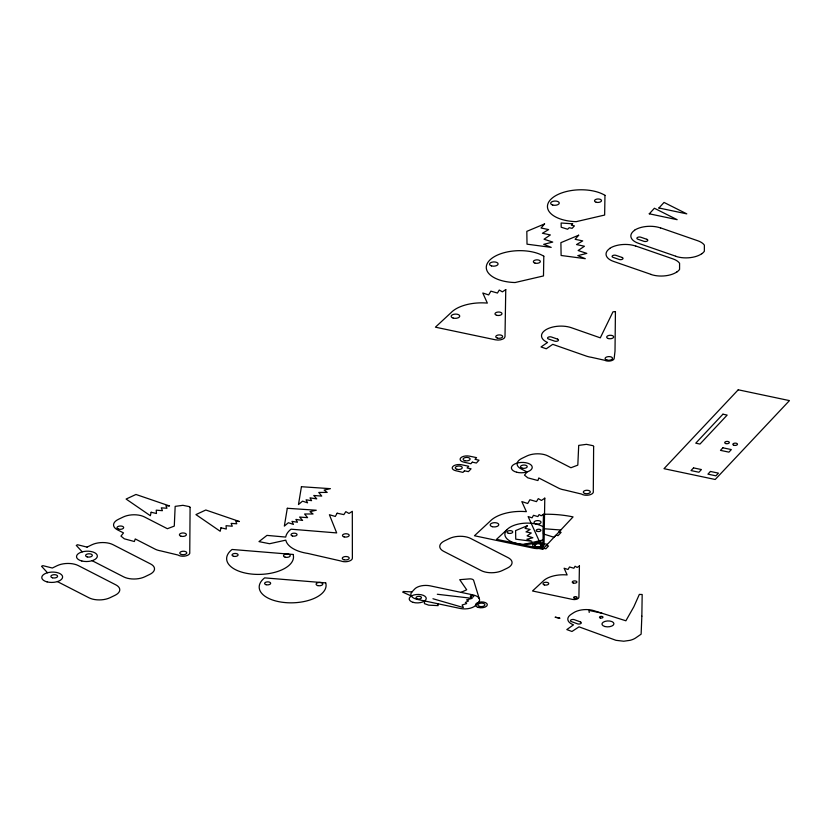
<?xml version="1.0" encoding="UTF-8"?>
<svg xmlns="http://www.w3.org/2000/svg" width="831" height="831" viewBox="0 0 831 831"><rect width="100%" height="100%" fill="white"/><g stroke="black" fill="none" stroke-linecap="round" stroke-linejoin="round"><path stroke-width="1.25" d="M424.475 600.917L424.444 603.638L428.713 605.155L438.145 605.622L437.719 603.711M535.683 547.712L542.695 549.343L573.068 516.903A70.282 34.819 -1.9 0 0 543.432 514.264L542.923 545.635A4.435 2.202 -1.9 0 1 536.546 547.754L516.809 543.505M649.323 213.816L654.392 208.249L677.151 219.685L649.208 213.785M658.962 207.989L664.031 202.432L686.79 213.868L658.838 207.968M411.355 596.014L402.703 592.15L403.326 591.485L411.968 591.921L414.742 588.961A11.582 5.744 -1.9 0 1 430.178 585.855L472.964 594.892A11.582 5.744 -1.9 0 1 479.248 598.58M475.675 605.363L478.448 602.413A11.582 5.744 -1.9 0 0 479.549 599.535L473.639 580.402A3.843 1.901 -1.9 0 0 469.411 578.895L459.72 579.685L466.7 589.802L461.008 592.368M506.962 529.659L496.533 539.34L517.09 543.557M543.432 514.264L541.199 515.791L539.101 514.576L537.886 516.581L533.502 515.313L532.037 517.838L528.111 516.55L542.872 549.114M87.047 547.12L91.909 544.772A14.927 7.396 -1.9 0 1 112.995 544.669L150.567 563.948A14.927 7.396 -1.9 0 1 149.705 574.429L144.791 576.797A14.927 7.396 -1.9 0 1 123.705 576.891L92.148 560.696M82.227 551.857L76.275 545.385L77.584 544.752L87.068 547.12M47.492 572.756L41.55 566.275L42.859 565.651L52.343 568.02L57.183 565.672A14.927 7.396 -1.9 0 1 78.27 565.568L115.831 584.847A14.927 7.396 -1.9 0 1 114.969 595.328L110.066 597.697A14.927 7.396 -1.9 0 1 88.979 597.79L57.422 581.596M524.07 544.357L543.017 539.963A21.429 10.616 -1.9 0 1 511.636 541.854A21.429 10.616 -1.9 0 1 511.886 526.241A21.429 10.616 -1.9 0 1 543.225 526.812M437.303 594.258L472.143 598.351L466.586 599.92L468.559 600.927L465.36 602.475L466.669 603.566L462.129 604.978L463.376 607.544L432.951 598.746M540.233 542.861L547.359 544.367M546.31 545.489L548.574 545.967L545.915 548.803L543.651 548.325M601.873 613.164L589.023 610.442L589.2 612.468M660.645 227.902L698.071 240.865A19.061 9.442 -1.9 0 1 704.376 245.145L704.356 251.242A18.5 9.162 -1.9 0 1 701.738 253.777M675.811 256.239L638.385 243.275A18.853 9.338 -1.9 0 1 634.604 230.291M635.86 246.059L673.287 259.012A19.061 9.442 -1.9 0 1 679.581 263.292L679.571 269.389A18.5 9.162 -1.9 0 1 676.943 271.934M651.026 274.386L613.6 261.433A18.853 9.338 -1.9 0 1 609.819 248.438M411.968 591.921A11.582 5.744 -1.9 0 0 417.442 599.431L460.239 608.469A11.582 5.744 -1.9 0 0 475.55 605.498M676.901 271.914A18.334 9.079 -1.9 0 1 650.943 274.448M609.694 248.396A18.552 9.193 -1.9 0 1 635.777 246.111M701.686 253.767A18.334 9.079 -1.9 0 1 675.728 256.291M634.479 230.239A18.552 9.193 -1.9 0 1 660.562 227.964M641.844 616.187L641.127 634.167L635.528 638.042A15.062 7.469 -1.9 0 1 630.043 640.327L623.738 641.22L616 640.327L579.03 626.854L571.967 631.477L566.804 629.586L573.515 624.839A15.062 7.469 -1.9 0 1 571.032 614.41L573.629 612.717A15.062 7.469 -1.9 0 1 594.778 610.951L625.888 620.788L633.835 606.786L639.34 594.414L642.176 594.497L641.844 616.187M190.091 507.409L189.759 552.283A6.575 3.262 -1.9 0 1 185.791 555.908A6.575 3.262 -1.9 0 1 177.948 555.015L160.684 550.87A14.927 7.396 -1.9 0 1 155.065 549.114L135.245 538.945L134.373 541.511L124.318 538.82L120.962 536.109L123.507 532.92L117.493 529.835A14.927 7.396 -1.9 0 1 118.366 519.354L123.268 516.996A14.927 7.396 -1.9 0 1 144.355 516.892L167.384 528.713L174.281 526.106L175.164 506.37L182.913 505.321L189.354 506.63A4.186 2.067 -1.9 0 1 190.091 507.409M593.635 446.444L593.292 491.308A6.575 3.262 -1.9 0 1 589.335 494.944A6.575 3.262 -1.9 0 1 581.482 494.04L564.228 489.895A14.927 7.396 -1.9 0 1 558.598 488.14L538.789 477.97L537.917 480.536L527.862 477.856L524.496 475.135L527.041 471.946L521.037 468.861A14.927 7.396 -1.9 0 1 521.899 458.39L526.812 456.022A14.927 7.396 -1.9 0 1 547.899 455.918L570.918 467.739L577.815 465.131L578.708 445.395L586.457 444.346L592.887 445.655A4.186 2.067 -1.9 0 1 593.635 446.444M615.428 311.615L615.013 351.129L614.192 358.203A5.381 2.67 -1.9 0 1 610.785 360.862A5.381 2.67 -1.9 0 1 604.75 360.28L591.381 357.299A18.614 9.224 -1.9 0 1 586.281 356.073L552.75 344.335L546.279 348.781L541.023 346.963L547.556 342.465A18.614 9.224 -1.9 0 1 545.801 329.803A18.614 9.224 -1.9 0 1 571.333 327.705L600.304 337.843L612.966 311.822L615.428 311.615M505.757 289.572L504.999 336.617A6.658 3.303 -1.9 0 1 495.442 339.806L435.413 327.175L451.056 312.664A32.139 15.924 -1.9 0 1 487.35 303.097L482.78 293L488.67 294.922L490.872 291.151L497.447 293.042L499.265 290.04L502.412 291.868L505.757 289.572M543.806 256.218L543.484 275.934L515.064 282.54A32.139 15.924 -1.9 0 1 490.342 259.563A32.139 15.924 -1.9 0 1 543.806 256.218M544.793 498.153L544.035 545.198A6.658 3.303 -1.9 0 1 534.468 548.387L474.449 535.756L490.082 521.245A32.139 15.924 -1.9 0 1 526.387 511.667L521.816 501.581L527.695 503.503L529.908 499.732L536.483 501.623L538.301 498.621L541.448 500.449L544.793 498.153M579.415 565.921L578.906 597.281A4.435 2.202 -1.9 0 1 572.538 599.411L532.515 590.986L542.944 581.316A21.429 10.616 -1.9 0 1 567.147 574.938L564.093 568.207L568.02 569.484L569.495 566.971L573.878 568.238L575.083 566.233L577.181 567.448L579.415 565.921M604.968 195.337L604.646 215.052L576.226 221.659A32.139 15.924 -1.9 0 1 551.504 198.682A32.139 15.924 -1.9 0 1 604.968 195.337M287.297 508.281L284.347 526.096L288.388 522.709L293.426 524.403L291.951 521.369L297.467 522.232L295.888 519.417L302.598 520.445L299.648 517.048L307.605 517.661L304.603 514.005L313.058 513.984L309.994 511.636L316.289 510.234L287.297 508.281M301.435 486.717L298.485 504.531L302.526 501.145L307.553 502.838L306.078 499.805L311.594 500.667L310.015 497.852L316.725 498.88L313.775 495.484L321.742 496.097L318.74 492.44L327.196 492.419L324.121 490.072L330.426 488.67L301.435 486.717M151.149 512.26L150.359 515.719L126.104 499.057L135.972 494.466L169.534 505.954L165.93 505.767L166.948 508.24L161.307 507.845L162.429 510.681L156.238 510.161L156.457 513.496L151.149 512.26M220.984 527.799L220.194 531.258L195.939 514.597L205.808 510.005L239.37 521.494L235.765 521.307L236.783 523.779L231.143 523.385L232.264 526.22L226.063 525.701L226.292 529.035L220.984 527.799M337.168 513.215L335.288 516.446L329.388 514.711L336.68 532.92L291.037 529.191A33.448 16.568 -1.9 0 0 285.708 537.075L266.959 535.393L258.971 541.615L269.576 543.723L285.802 540.14A33.448 16.568 -1.9 0 0 307.937 553.456L340.99 561.018A6.887 3.417 -1.9 0 0 348.418 561.341A6.887 3.417 -1.9 0 0 352.375 558.079L352.313 511.304L348.999 513.465L345.831 511.647L343.857 514.607L337.168 513.215M544.575 223.923L541.043 227.995L548.605 229.595L542.435 233.262L550.361 234.934L544.035 239.224L552.729 242.081L543.703 244.335L551.202 247.378L527.02 244.179L526.823 231.35L544.575 223.923M578.656 235.225L575.125 239.297L582.697 240.897L576.527 244.563L584.453 246.236L578.127 250.526L586.811 253.382L577.794 255.636L585.294 258.68L561.112 255.481L560.904 242.652L578.656 235.225M527.436 525.659L525.078 528.381L530.126 529.44L526.013 531.882L531.3 533.003L527.083 535.86L532.868 537.761L526.854 539.267L531.861 541.303L515.739 539.163L515.604 530.614L527.436 525.659M572.642 223.809L571.396 225.222L574.418 225.897L572.123 228.338L569.193 227.725L567.615 229.252L561.195 227.227L561.133 222.999L572.642 223.809M560.665 530.001L558.993 531.882L561.112 532.38L558.068 535.631L556.064 535.216L553.965 537.252L543.432 533.959L543.381 528.693L560.665 530.001M472.34 462.171L470.845 463.76L463.833 462.14A6.544 3.241 -1.9 0 1 460.738 457.891A6.544 3.241 -1.9 0 1 469.463 456.136L476.589 457.642L475 459.335L479.02 460.187L476.371 463.023L472.34 462.171M464.456 470.793L462.96 472.392L455.949 470.762A6.544 3.241 -1.9 0 1 452.853 466.513A6.544 3.241 -1.9 0 1 461.569 464.758L468.705 466.264L467.105 467.967L471.073 468.798L468.424 471.634L464.456 470.793M722.939 414.191L695.755 443.172L699.982 444.066L727.167 415.085L722.939 414.191M693.542 467.895L691.028 470.575L698.913 472.237L701.426 469.557L693.542 467.895M555.285 617.215L559.762 618.16L555.285 617.215M722.877 447.795L720.467 450.36L728.932 452.147L731.332 449.581L722.877 447.795M710.453 471.457L707.929 474.148L715.917 475.831L718.441 473.14L710.453 471.457M738.24 389.791L664 468.684L715.211 479.487L789.45 400.604L738.24 389.791M449.478 538.509L444.564 540.867A14.927 7.396 -1.9 0 0 443.702 551.348L481.263 570.627A14.927 7.396 -1.9 0 0 502.35 570.523L507.263 568.155A14.927 7.396 -1.9 0 0 508.125 557.684L470.564 538.405A14.927 7.396 -1.9 0 0 449.478 538.509M293.114 554.454L232.067 549.468A33.448 16.568 -1.9 0 0 253.04 574.2A33.448 16.568 -1.9 0 0 293.114 554.454M325.69 582.874L264.632 577.877A33.448 16.568 -1.9 0 0 285.604 602.62A33.448 16.568 -1.9 0 0 325.69 582.874M646.83 239.307L640.774 237.209A2.431 1.205 -1.9 0 0 637.367 237.541A2.431 1.205 -1.9 0 0 637.855 239.214L643.911 241.312A2.431 1.205 -1.9 0 0 647.318 240.98A2.431 1.205 -1.9 0 0 646.83 239.307M622.045 257.454L615.989 255.356A2.431 1.205 -1.9 0 0 612.582 255.688A2.431 1.205 -1.9 0 0 613.07 257.361L619.126 259.459A2.431 1.205 -1.9 0 0 622.533 259.137A2.431 1.205 -1.9 0 0 622.045 257.454M557.518 339.11L551.452 337.012A2.431 1.205 -1.9 0 0 548.045 337.334A2.431 1.205 -1.9 0 0 548.543 339.017L554.599 341.115A2.431 1.205 -1.9 0 0 558.006 340.783A2.431 1.205 -1.9 0 0 557.518 339.11M580.422 621.92L574.304 619.677A2.368 1.174 -1.9 0 0 570.98 619.947A2.368 1.174 -1.9 0 0 571.375 621.588L577.503 623.832A2.368 1.174 -1.9 0 0 580.817 623.551A2.368 1.174 -1.9 0 0 580.422 621.92M47.076 581.887A10.429 5.173 -1.9 0 0 62.616 576.932A10.429 5.173 -1.9 0 0 46.879 572.933A10.429 5.173 -1.9 0 0 47.076 581.887M52.488 577.805A3.366 1.662 -1.9 0 0 57.599 576.298A3.366 1.662 -1.9 0 0 52.633 574.917A3.366 1.662 -1.9 0 0 52.488 577.805M118.573 529.129A3.366 1.662 -1.9 0 0 123.684 527.623A3.366 1.662 -1.9 0 0 118.729 526.241A3.366 1.662 -1.9 0 0 118.573 529.129M181.459 554.506A3.511 1.745 -1.9 0 0 186.778 552.906A3.511 1.745 -1.9 0 0 181.563 551.483A3.511 1.745 -1.9 0 0 181.459 554.506M81.802 560.987A10.429 5.173 -1.9 0 0 97.352 556.043A10.429 5.173 -1.9 0 0 81.604 552.044A10.429 5.173 -1.9 0 0 81.802 560.987M87.213 556.905A3.366 1.662 -1.9 0 0 92.324 555.399A3.366 1.662 -1.9 0 0 87.369 554.017A3.366 1.662 -1.9 0 0 87.213 556.905M585.003 493.531A3.511 1.745 -1.9 0 0 590.322 491.931A3.511 1.745 -1.9 0 0 585.097 490.519A3.511 1.745 -1.9 0 0 585.003 493.531M516.705 472.237A10.429 5.173 -1.9 0 0 532.245 467.282A10.429 5.173 -1.9 0 0 516.508 463.283A10.429 5.173 -1.9 0 0 516.705 472.237M522.107 468.154A3.366 1.662 -1.9 0 0 527.228 466.648A3.366 1.662 -1.9 0 0 522.263 465.267A3.366 1.662 -1.9 0 0 522.107 468.154M413.163 602.361A8.528 4.228 -1.9 0 0 426.241 598.632A8.528 4.228 -1.9 0 0 413.765 595.027A8.528 4.228 -1.9 0 0 413.163 602.361M478.168 607.409A5.942 2.94 -1.9 0 0 487.33 604.864A5.942 2.94 -1.9 0 0 478.708 602.298A5.942 2.94 -1.9 0 0 478.168 607.409M479.591 606.401A3.511 1.745 -1.9 0 0 484.909 604.791A3.511 1.745 -1.9 0 0 479.695 603.379A3.511 1.745 -1.9 0 0 479.591 606.401M417.37 598.891A2.753 1.361 -1.9 0 0 421.494 597.614A2.753 1.361 -1.9 0 0 417.38 596.533A2.753 1.361 -1.9 0 0 417.37 598.891M471.156 597.011A1.755 0.873 -1.9 0 0 473.815 596.211A1.755 0.873 -1.9 0 0 471.208 595.505A1.755 0.873 -1.9 0 0 471.156 597.011M604.875 626.512A5.983 2.96 -1.9 0 0 613.932 623.79A5.983 2.96 -1.9 0 0 605.061 621.37A5.983 2.96 -1.9 0 0 604.875 626.512M600.325 617.984A1.755 0.873 -1.9 0 0 602.984 617.184A1.755 0.873 -1.9 0 0 600.377 616.477A1.755 0.873 -1.9 0 0 600.325 617.984M233.521 556.282A3.033 1.506 -1.9 0 0 238.102 554.879A3.033 1.506 -1.9 0 0 233.573 553.675A3.033 1.506 -1.9 0 0 233.521 556.282M285.178 557.186A3.376 1.672 -1.9 0 0 290.248 555.607A3.376 1.672 -1.9 0 0 285.189 554.287A3.376 1.672 -1.9 0 0 285.178 557.186M266.086 584.702A3.033 1.506 -1.9 0 0 270.667 583.3A3.033 1.506 -1.9 0 0 266.138 582.095A3.033 1.506 -1.9 0 0 266.086 584.702M317.754 585.595A3.376 1.672 -1.9 0 0 322.812 584.027A3.376 1.672 -1.9 0 0 317.754 582.708A3.376 1.672 -1.9 0 0 317.754 585.595M344.148 536.909A3.376 1.672 -1.9 0 0 349.207 535.33A3.376 1.672 -1.9 0 0 344.148 534.011A3.376 1.672 -1.9 0 0 344.148 536.909M292.491 536.005A3.033 1.506 -1.9 0 0 297.062 534.603A3.033 1.506 -1.9 0 0 292.533 533.398A3.033 1.506 -1.9 0 0 292.491 536.005M343.941 559.741A3.469 1.714 -1.9 0 0 349.217 558.183A3.469 1.714 -1.9 0 0 344.107 556.76A3.469 1.714 -1.9 0 0 343.941 559.741M536.452 546.705A3.438 1.704 -1.9 0 0 541.667 545.136A3.438 1.704 -1.9 0 0 536.556 543.744A3.438 1.704 -1.9 0 0 536.452 546.705M535.715 523.883A3.511 1.745 -1.9 0 0 541.033 522.284A3.511 1.745 -1.9 0 0 535.808 520.86A3.511 1.745 -1.9 0 0 535.715 523.883M492.232 526.677A4.3 2.129 -1.9 0 0 498.787 524.745A4.3 2.129 -1.9 0 0 492.43 522.979A4.3 2.129 -1.9 0 0 492.232 526.677M456.957 469.297A3.511 1.745 -1.9 0 0 462.275 467.697A3.511 1.745 -1.9 0 0 457.05 466.284A3.511 1.745 -1.9 0 0 456.957 469.297M725.816 443.588A2.327 1.153 -1.9 0 0 729.348 442.539A2.327 1.153 -1.9 0 0 725.92 441.583A2.327 1.153 -1.9 0 0 725.816 443.588M733.95 445.302A2.327 1.153 -1.9 0 0 737.481 444.263A2.327 1.153 -1.9 0 0 734.053 443.297A2.327 1.153 -1.9 0 0 733.95 445.302M535.237 547.608A5.287 2.618 -1.9 0 0 543.245 545.198A5.287 2.618 -1.9 0 0 535.382 543.058A5.287 2.618 -1.9 0 0 535.237 547.608M536.151 546.829A3.511 1.745 -1.9 0 0 541.469 545.229A3.511 1.745 -1.9 0 0 536.244 543.806A3.511 1.745 -1.9 0 0 536.151 546.829M537.377 531.425A2.348 1.163 -1.9 0 0 540.919 530.355A2.348 1.163 -1.9 0 0 537.439 529.409A2.348 1.163 -1.9 0 0 537.377 531.425M508.395 533.284A2.867 1.423 -1.9 0 0 512.758 531.996A2.867 1.423 -1.9 0 0 508.52 530.812A2.867 1.423 -1.9 0 0 508.395 533.284M552.719 205.039A4.3 2.129 -1.9 0 0 559.263 203.107A4.3 2.129 -1.9 0 0 552.916 201.341A4.3 2.129 -1.9 0 0 552.719 205.039M596.191 202.245A3.511 1.745 -1.9 0 0 601.509 200.645A3.511 1.745 -1.9 0 0 596.294 199.232A3.511 1.745 -1.9 0 0 596.191 202.245M535.029 263.126A3.511 1.745 -1.9 0 0 540.347 261.526A3.511 1.745 -1.9 0 0 535.133 260.113A3.511 1.745 -1.9 0 0 535.029 263.126M491.557 265.92A4.3 2.129 -1.9 0 0 498.101 263.988A4.3 2.129 -1.9 0 0 491.755 262.222A4.3 2.129 -1.9 0 0 491.557 265.92M464.809 460.686A3.511 1.745 -1.9 0 0 470.117 459.086A3.511 1.745 -1.9 0 0 464.903 457.663A3.511 1.745 -1.9 0 0 464.809 460.686M574.45 598.258A1.755 0.873 -1.9 0 0 577.109 597.458A1.755 0.873 -1.9 0 0 574.501 596.751A1.755 0.873 -1.9 0 0 574.45 598.258M544.378 584.941A2.867 1.423 -1.9 0 0 548.74 583.653A2.867 1.423 -1.9 0 0 544.513 582.469A2.867 1.423 -1.9 0 0 544.378 584.941M573.359 583.071A2.348 1.163 -1.9 0 0 576.911 582.012A2.348 1.163 -1.9 0 0 573.432 581.066A2.348 1.163 -1.9 0 0 573.359 583.071M453.207 318.096A4.3 2.129 -1.9 0 0 459.751 316.164A4.3 2.129 -1.9 0 0 453.394 314.398A4.3 2.129 -1.9 0 0 453.207 318.096M496.678 315.302A3.511 1.745 -1.9 0 0 501.997 313.703A3.511 1.745 -1.9 0 0 496.772 312.279A3.511 1.745 -1.9 0 0 496.678 315.302M497.426 338.124A3.438 1.704 -1.9 0 0 502.63 336.555A3.438 1.704 -1.9 0 0 497.52 335.163A3.438 1.704 -1.9 0 0 497.426 338.124M606.994 360.083A3.719 1.839 -1.9 0 0 612.53 358.317A3.719 1.839 -1.9 0 0 606.921 356.894A3.719 1.839 -1.9 0 0 606.994 360.083M608.365 338.549A3.511 1.745 -1.9 0 0 613.683 336.95A3.511 1.745 -1.9 0 0 608.458 335.537A3.511 1.745 -1.9 0 0 608.365 338.549M181.075 536.234A3.511 1.745 -1.9 0 0 186.393 534.634A3.511 1.745 -1.9 0 0 181.179 533.222A3.511 1.745 -1.9 0 0 181.075 536.234"/></g></svg>
